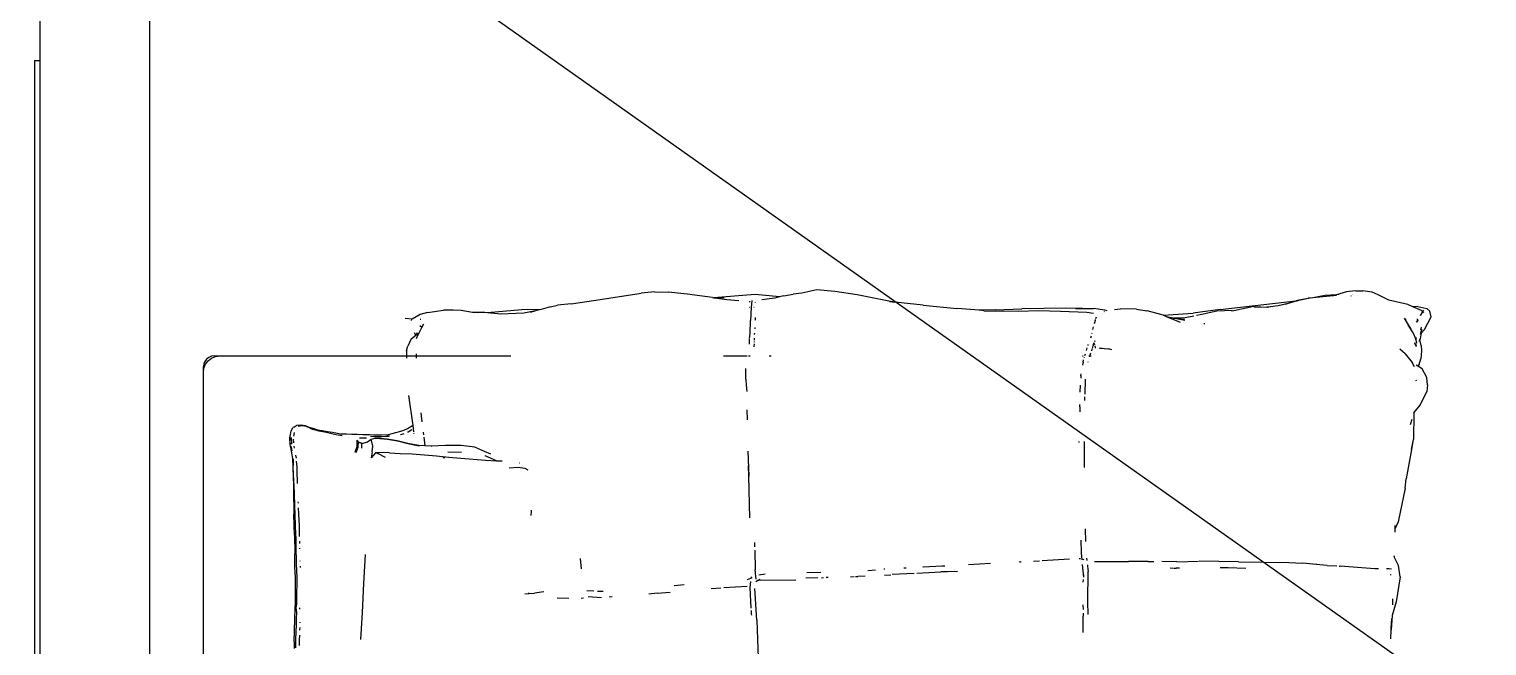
# Model space of a CAD drawing. Header units: millimetres. Extents: x -41292 to 298682, y -22072 to 33155.
# Drawn here: x 33915 to 36568, y -10516 to -9394 of the extents above; entities that cross this region are included whole.
import ezdxf

# ---------------------------------------------------------------- set-up
doc = ezdxf.new("R2010")
doc.units = ezdxf.units.MM
doc.layers.add('벽1', color=2, linetype='Continuous')

# ---------------------------------------------------------------- blocks, each defined once
blk = doc.blocks.new('rmfnasesx')
for p, q in [((61397.9, 7293), (61397.9, 6061)), ((61597.9, 3669), (61597.9, 7081)), ((61387.9, 6061), (61387.9, 4275)), ((61387.9, 6061), (61397.9, 6061)), ((61397.9, 6061), (61397.9, 4275)), ((62364.6, 5618.9), (62417.7, 5626.6)), ((62417.7, 5626.6), (62491.9, 5638.2)), ((62517.2, 5640.2), (62491.9, 5638.2)), ((62517.2, 5640.2), (62542, 5639.9)), ((62575.5, 5636), (62542, 5639.9)), ((62621.8, 5630.1), (62575.5, 5636)), ((62621.8, 5630.1), (62624.2, 5629.8)), ((62624.2, 5629.8), (62623.6, 5629.7)), ((62699.2, 5635.3), (62624.2, 5629.8)), ((62624.2, 5629.8), (62626.3, 5629.5)), ((62625.1, 5629.4), (62626.3, 5629.5)), ((62626.3, 5629.5), (62643.3, 5630.2)), ((62626.3, 5629.5), (62647.9, 5626.5)), ((62642.6, 5630.1), (62643.2, 5630.1)), ((62647.9, 5626.5), (62669.8, 5624.6)), ((62693.3, 5624.8), (62692.5, 5611.9)), ((62743.7, 5631.4), (62699.2, 5635.3)), ((62735.4, 5629.2), (62711.9, 5625.6)), ((62743.7, 5631.4), (62735.4, 5629.2)), ((62751.4, 5633.4), (62743.7, 5631.4)), ((62744, 5631.3), (62743.7, 5631.4)), ((62751.4, 5633.4), (62768.6, 5636.4)), ((62784.7, 5638), (62768.6, 5636.4)), ((62812, 5643.8), (62784.7, 5638)), ((62844.5, 5641.1), (62812, 5643.8)), ((62885.4, 5635.2), (62844.5, 5641.1)), ((62942.7, 5623.2), (62885.4, 5635.2)), ((62953.4, 5621.7), (62942.7, 5623.2)), ((63545.6, 5608.5), (63683.2, 5624)), ((63685.5, 5624.3), (63669.6, 5619.3)), ((63688.8, 5625), (63683.2, 5624)), ((63685.5, 5624.3), (63688.8, 5625)), ((63688.8, 5625), (63706.5, 5628.8)), ((63709.5, 5628.7), (63688.8, 5625)), ((63714.3, 5629.6), (63706.5, 5628.8)), ((63736.5, 5633.6), (63714.3, 5629.6)), ((63751.4, 5633.4), (63714.3, 5629.6)), ((63757.5, 5635.2), (63736.5, 5633.6)), ((63757.5, 5635.2), (63751.4, 5633.4)), ((63757.2, 5634), (63751.4, 5633.4)), ((63775.5, 5640.5), (63757.5, 5635.2)), ((63761.4, 5635.5), (63757.5, 5635.2)), ((63780.1, 5641.3), (63775.5, 5640.5)), ((63792.6, 5642.1), (63780.1, 5641.3)), ((63783.8, 5632.6), (63783.6, 5632.8)), ((63784.8, 5633.6), (63784.5, 5633.7)), ((63786, 5635), (63785.9, 5635.1)), ((63786.4, 5635.4), (63786.2, 5635.5)), ((63792.6, 5642.1), (63805.4, 5642.1)), ((63822, 5640), (63805.4, 5642.1)), ((63832.9, 5635.2), (63822, 5640)), ((63852.7, 5625.5), (63832.9, 5635.2)), ((63887, 5617.5), (63852.7, 5625.5)), ((62089.8, 5599.3), (62075.3, 5590.6)), ((62103.2, 5603), (62089.8, 5599.3)), ((62103.2, 5603), (62132.4, 5606.9)), ((62150.1, 5607), (62132.4, 5606.9)), ((62164.8, 5606.4), (62150.1, 5607)), ((62185, 5602.6), (62164.8, 5606.4)), ((62207.8, 5602.7), (62185, 5602.6)), ((62194.4, 5600.6), (62194.3, 5600.5)), ((62212.5, 5602.2), (62207.8, 5602.7)), ((62275.2, 5607.9), (62212.5, 5602.2)), ((62236.7, 5599.6), (62212.5, 5602.2)), ((62278.5, 5601.8), (62236.7, 5599.6)), ((62310.3, 5608.5), (62275.2, 5607.9)), ((62299.6, 5605.6), (62278.5, 5601.8)), ((62299.6, 5605.6), (62289.9, 5603.1)), ((62310.3, 5608.5), (62299.6, 5605.6)), ((62327.2, 5613), (62310.3, 5608.5)), ((62327.2, 5613), (62340.1, 5616.3)), ((62364.6, 5618.9), (62340.1, 5616.3)), ((62688.3, 5623), (62690.4, 5622.8)), ((62689.7, 5611.9), (62689.1, 5611.9)), ((62692.5, 5611.9), (62691.1, 5588.1)), ((62692.5, 5611.9), (62691.9, 5611.9)), ((62692.9, 5611.9), (62692.5, 5611.9)), ((62697.9, 5611.9), (62697.3, 5611.9)), ((62700.2, 5621.3), (62700.3, 5621.7)), ((62700.3, 5621.7), (62700.3, 5621.9)), ((62953.9, 5621.2), (62944, 5622.4)), ((62953.4, 5621.7), (62944, 5622.4)), ((62958, 5621), (62953.4, 5621.7)), ((62965.4, 5620.7), (62953.4, 5621.7)), ((63005.3, 5615.9), (62965.4, 5620.7)), ((63005.3, 5615.9), (63066.7, 5610.1)), ((63107.8, 5606.8), (63066.7, 5610.1)), ((63107.8, 5606.8), (63106.5, 5606.7)), ((63136.8, 5608), (63107.8, 5606.8)), ((63115.8, 5606.1), (63107.8, 5606.8)), ((63115.8, 5606.1), (63150.2, 5605.5)), ((63136.8, 5608), (63184.8, 5609.7)), ((63179.2, 5604.8), (63150.2, 5605.5)), ((63215.2, 5605.8), (63179.2, 5604.8)), ((63264.7, 5610.9), (63184.8, 5609.7)), ((63255.2, 5604.8), (63215.2, 5605.8)), ((63303.3, 5602.7), (63255.2, 5604.8)), ((63295.2, 5610), (63264.7, 5610.9)), ((63282.8, 5609.8), (63295.2, 5610)), ((63295.2, 5610), (63315.2, 5610.3)), ((63315, 5601), (63303.3, 5602.7)), ((63336, 5607.1), (63315.2, 5610.3)), ((63334.9, 5604.8), (63334.3, 5604.1)), ((63340.1, 5605.6), (63336, 5607.1)), ((63353.2, 5608.2), (63364.3, 5609.5)), ((63393.4, 5609), (63364.3, 5609.5)), ((63393.4, 5609), (63411.9, 5606.1)), ((63412.7, 5606), (63411.9, 5606.1)), ((63437.8, 5599.4), (63412.7, 5606)), ((63441.6, 5597.8), (63437.8, 5599.4)), ((63441.6, 5597.8), (63496.6, 5601.6)), ((63448.2, 5595.1), (63441.6, 5597.8)), ((63545.6, 5608.5), (63496.6, 5601.6)), ((63509, 5598.4), (63502.6, 5597.1)), ((63539.5, 5605.5), (63509, 5598.4)), ((63567.5, 5606.2), (63539.5, 5605.5)), ((63570.7, 5606), (63566.2, 5605.1)), ((63607, 5613.5), (63570.7, 5606)), ((63607, 5613.5), (63632.6, 5612.8)), ((63630.6, 5612.5), (63608.3, 5611.9)), ((63632.6, 5612.8), (63630.6, 5612.5)), ((63631.8, 5612.6), (63630.6, 5612.5)), ((63633.6, 5612.8), (63631.8, 5612.6)), ((63651.3, 5615.2), (63632.6, 5612.8)), ((63632.6, 5612.8), (63633.6, 5612.8)), ((63646.4, 5614.1), (63633.6, 5612.8)), ((63651.3, 5615.2), (63646.4, 5614.1)), ((63669.6, 5619.3), (63651.3, 5615.2)), ((63653.6, 5615.4), (63651.3, 5615.2)), ((63669.6, 5619.3), (63663.7, 5617.4)), ((63896.1, 5613.4), (63887, 5617.5)), ((63905.6, 5613.6), (63896.1, 5613.4)), ((63912, 5606.3), (63896.1, 5613.4)), ((63905.6, 5613.6), (63921.4, 5610.3)), ((63910.1, 5597.2), (63914.3, 5604.2)), ((63910.1, 5597.6), (63912.4, 5602.1)), ((63914.3, 5604.2), (63912, 5606.3)), ((63914.3, 5604.2), (63916, 5607)), ((63916.3, 5602.4), (63915.8, 5602.9)), ((63926.9, 5605.1), (63921.4, 5610.3)), ((63929.6, 5594.8), (63926.9, 5605.1)), ((62075.3, 5590.6), (62062.9, 5591.7)), ((62073.1, 5589.5), (62074.2, 5588.9)), ((62073.1, 5589.5), (62074.3, 5588.7)), ((62075.3, 5590.6), (62073.8, 5589.7)), ((62075.4, 5590.6), (62075.3, 5590.6)), ((62087.2, 5564.4), (62093, 5575.5)), ((62093, 5575.5), (62089.5, 5578.9)), ((62091.3, 5590.3), (62089.9, 5590.1)), ((62093, 5575.5), (62096.6, 5582.2)), ((62690.3, 5564.6), (62691.1, 5588.1)), ((62699.2, 5573.3), (62699.4, 5575.6)), ((62700.2, 5588.8), (62700.3, 5593.7)), ((63314.1, 5571.8), (63315.4, 5576.8)), ((63317, 5582.9), (63317.9, 5586.3)), ((63317.9, 5586.3), (63318, 5586.4)), ((63318.3, 5587.6), (63318, 5587.6)), ((63318.2, 5587.2), (63318.3, 5587.6)), ((63318.3, 5587.6), (63319, 5590)), ((63319.5, 5587.6), (63318.4, 5587.6)), ((63319.5, 5591.8), (63320.5, 5594.9)), ((63319.6, 5587.6), (63319.5, 5587.6)), ((63460.3, 5592.6), (63448.2, 5595.1)), ((63473.3, 5584.7), (63448.2, 5595.1)), ((63460.3, 5592.6), (63461.9, 5592.5)), ((63481.2, 5588.4), (63460.3, 5592.6)), ((63482, 5593), (63461.9, 5592.5)), ((63461.9, 5592.5), (63480.9, 5591)), ((63497.8, 5596.2), (63482, 5593)), ((63517.8, 5582.3), (63516.1, 5582.1)), ((63880.7, 5592.7), (63887.7, 5580.6)), ((63883.3, 5591.6), (63883.4, 5591.6)), ((63883.8, 5590.1), (63883.7, 5590.1)), ((63896.9, 5565.7), (63887.7, 5580.6)), ((63887.7, 5580.6), (63892.3, 5572.6)), ((63902.4, 5585.6), (63903.8, 5587)), ((63903.8, 5585.7), (63903.2, 5584.7)), ((63904, 5590.3), (63903.7, 5590.4)), ((63903.7, 5590.3), (63904, 5590.3)), ((63903.8, 5585.7), (63903.8, 5585.8)), ((63905.3, 5590.2), (63904.1, 5590.3)), ((63904.1, 5590.3), (63905.4, 5590.1)), ((63904.4, 5587.5), (63905.7, 5589.7)), ((63906, 5589.5), (63904.4, 5586.8)), ((63904.4, 5587), (63905.4, 5588.9)), ((63911.6, 5576), (63909.9, 5571.1)), ((63909.9, 5563.7), (63912.8, 5572.6)), ((63911.8, 5565.8), (63912.8, 5572.6)), ((63911.8, 5565.8), (63917.4, 5571.8)), ((63917.4, 5571.8), (63929.6, 5594.8)), ((62073.5, 5555), (62067.7, 5541.8)), ((62073.5, 5555), (62081.8, 5561.5)), ((62081.8, 5561.5), (62079.4, 5565.9)), ((62081.8, 5561.5), (62083.4, 5562.7)), ((62083.3, 5555.6), (62086.4, 5562.7)), ((62084.7, 5565.9), (62083.4, 5562.7)), ((62083.4, 5562.7), (62083.6, 5562.9)), ((62083.6, 5562.9), (62084.7, 5565.9)), ((62083.6, 5562.9), (62084.9, 5563.9)), ((62085.7, 5562.2), (62086.4, 5562.7)), ((62086.4, 5562.7), (62087.2, 5564.4)), ((62086.4, 5562.7), (62086.7, 5562.9)), ((62688.9, 5545.5), (62689.1, 5554.3)), ((62689.2, 5555.3), (62690.3, 5564.6)), ((62697.9, 5541.3), (62698, 5545.7)), ((62698, 5555), (62698.1, 5556.1)), ((62698, 5552.6), (62698, 5555)), ((62698, 5548.7), (62698, 5550.1)), ((62698.4, 5562.8), (62698.5, 5564.8)), ((62698.4, 5562.9), (62698.5, 5564.8)), ((62698.5, 5563), (62698.6, 5565.3)), ((63305.2, 5543.1), (63305.6, 5544.5)), ((63310.4, 5556.7), (63311.2, 5560.2)), ((63312.1, 5564.5), (63312.5, 5565.7)), ((63314.3, 5542), (63315.5, 5546.9)), ((63314.3, 5542), (63316.3, 5546.7)), ((63315.9, 5548.2), (63316.3, 5546.7)), ((63316.3, 5546.7), (63316.4, 5546.8)), ((63316.3, 5546.7), (63316.3, 5546.6)), ((63317, 5544.8), (63317.2, 5544.1)), ((63317.7, 5550), (63318.4, 5551.7)), ((63898.1, 5563.7), (63896.9, 5565.7)), ((63900.9, 5555.9), (63898.1, 5563.7)), ((63899.8, 5548.1), (63899.3, 5545.3)), ((63901.8, 5545.6), (63900.5, 5543.2)), ((63901.8, 5545.6), (63900.8, 5542.6)), ((63900.9, 5555.9), (63901.4, 5557.8)), ((63901.1, 5555.3), (63900.9, 5555.9)), ((63901.6, 5557.7), (63901.1, 5555.3)), ((63901.6, 5553.9), (63901.1, 5555.3)), ((63901.5, 5541.4), (63902.6, 5543.9)), ((63902.3, 5554.7), (63901.6, 5557.7)), ((63902.3, 5554.7), (63901.6, 5553.9)), ((63901.7, 5553.7), (63901.6, 5553.9)), ((63901.7, 5553.7), (63902.3, 5554.7)), ((63901.9, 5553.3), (63901.7, 5553.7)), ((63901.9, 5553.3), (63902.4, 5553.9)), ((63902.8, 5550.7), (63901.9, 5553.3)), ((63902.4, 5554.3), (63902.3, 5554.7)), ((63903.2, 5546.8), (63902.8, 5550.7)), ((63907.6, 5550.6), (63909.1, 5553)), ((63909.1, 5553), (63909, 5553.7)), ((63909.1, 5553), (63910.3, 5554.9)), ((63911.2, 5543), (63909.1, 5553)), ((63909.9, 5563.7), (63911.8, 5565.8)), ((63910.3, 5554.9), (63911.8, 5565.8)), ((61701.3, 5518.2), (61698.1, 5514)), ((61705.4, 5521.3), (61701.3, 5518.2)), ((61704.2, 5515.2), (61710.4, 5520)), ((61710.2, 5523.3), (61705.4, 5521.3)), ((61715.4, 5524), (61710.2, 5523.3)), ((61710.4, 5520), (61717.7, 5523)), ((61715.4, 5524), (61725.4, 5524)), ((61717.7, 5523), (61725.4, 5524)), ((61725.4, 5524), (62065, 5524)), ((62065, 5523), (62064.9, 5520)), ((62065.1, 5533.6), (62065, 5524)), ((62065, 5524), (62082.7, 5524)), ((62065.1, 5533.6), (62067.7, 5541.8)), ((62082.7, 5523), (62082.5, 5520)), ((62082.9, 5527.4), (62082.7, 5524)), ((62082.7, 5524), (62254.8, 5524)), ((62641.9, 5524), (62685.2, 5524)), ((62687.3, 5524), (62690.5, 5524)), ((62697.7, 5540.3), (62697.9, 5541.3)), ((62725.2, 5524), (62728.4, 5524)), ((63295.3, 5524), (63296.4, 5524)), ((63298.3, 5521.1), (63298.6, 5522.3)), ((63299.3, 5524.5), (63300.4, 5527.9)), ((63302.2, 5533.7), (63303.7, 5538.3)), ((63306.9, 5524), (63308.2, 5524)), ((63307.8, 5522.8), (63307.6, 5522.3)), ((63307.8, 5522.8), (63307.8, 5523)), ((63308.2, 5524), (63310.4, 5529.7)), ((63308.2, 5524), (63310.6, 5524)), ((63311.8, 5533.4), (63312.8, 5536)), ((63313.2, 5537.3), (63314.3, 5542)), ((63317.4, 5542.5), (63318.1, 5539.5)), ((63317.5, 5542.5), (63318.2, 5539.5)), ((63318.3, 5538.6), (63318.5, 5537.8)), ((63318.4, 5538.6), (63318.6, 5537.8)), ((63326.1, 5538.2), (63342.7, 5536.7)), ((63340.2, 5536.2), (63326.1, 5538.2)), ((63348.7, 5535.1), (63342.7, 5536.7)), ((63348.7, 5535.1), (63346.8, 5535.3)), ((63882.2, 5527.4), (63872.4, 5535.9)), ((63882.2, 5527.4), (63895.1, 5511.9)), ((63901.6, 5541.1), (63902.7, 5542.8)), ((63907.5, 5508.2), (63910.8, 5518.4)), ((63912, 5533), (63910.8, 5518.4)), ((63911.2, 5543), (63912, 5533)), ((61696.1, 5509.2), (61695.4, 5504)), ((61695.4, 5494), (61695.4, 5504)), ((61695.4, 5494), (61696.4, 5501.8)), ((61695.4, 3854), (61695.4, 5494)), ((61698.1, 5514), (61696.1, 5509.2)), ((61696.4, 5501.8), (61699.4, 5509)), ((61699.4, 5509), (61704.2, 5515.2)), ((62682.7, 5481.6), (62682.7, 5501.3)), ((63292.3, 5487.4), (63292.7, 5491.3)), ((63296.1, 5512.4), (63295, 5507.2)), ((63296.1, 5512.4), (63297.2, 5516.8)), ((63304.9, 5513.2), (63304.8, 5512.7)), ((63899, 5504.2), (63895.1, 5511.9)), ((63905.4, 5505), (63902.2, 5506.9)), ((63907.5, 5508.2), (63905.4, 5505)), ((63913.2, 5500.5), (63905.4, 5505)), ((63921.4, 5484.8), (63913.2, 5500.5)), ((62682.7, 5481.6), (62683.1, 5470.9)), ((62683.1, 5470.9), (62684.6, 5459.4)), ((63290.7, 5458.4), (63291.3, 5470.6)), ((63292.3, 5487.4), (63292, 5483.5)), ((63299.7, 5454.1), (63300.4, 5481.7)), ((63902.8, 5477.7), (63902.1, 5479.5)), ((63923.1, 5471.4), (63921.4, 5484.8)), ((63923.1, 5471.4), (63921.7, 5459.1)), ((62068.9, 5451.6), (62076.3, 5397.1)), ((63290.7, 5457.8), (63290.7, 5458.4)), ((63299.4, 5442.7), (63299.6, 5449.3)), ((63909.5, 5434.1), (63921.7, 5459.1)), ((62091.3, 5420.1), (62093.2, 5403.9)), ((62684.6, 5425.7), (62684.8, 5407.4)), ((63290.4, 5431), (63290.1, 5422.2)), ((63290.4, 5431), (63290.4, 5435.5)), ((63898.2, 5420.1), (63897.3, 5371.9)), ((63898.2, 5420.1), (63909.5, 5434.1)), ((61852.8, 5375.2), (61854.9, 5386.8)), ((61854.9, 5386.8), (61858.4, 5393.4)), ((61859.9, 5394.6), (61858.4, 5393.4)), ((61860.7, 5384.7), (61859.5, 5378.2)), ((61859.9, 5394.6), (61865.4, 5398.2)), ((61865.4, 5398.2), (61873.3, 5398.8)), ((61875.8, 5396.5), (61867.8, 5395.4)), ((61873.3, 5398.8), (61880.6, 5397.1)), ((61882.9, 5395.6), (61875.8, 5396.5)), ((61880.6, 5397.1), (61887.2, 5394.6)), ((61889.8, 5392.3), (61882.9, 5395.6)), ((61887.2, 5394.6), (61896.2, 5391.7)), ((61889.8, 5392.3), (61895.4, 5390.1)), ((61893.3, 5390.7), (61889.8, 5392.3)), ((61906.1, 5387), (61895.4, 5390.1)), ((61896.2, 5391.7), (61903.3, 5389.7)), ((61903.3, 5389.7), (61911.6, 5388.3)), ((61918.6, 5384.4), (61906.1, 5387)), ((61911.6, 5388.3), (61921.4, 5386.5)), ((61921.4, 5386.5), (61930.3, 5385.1)), ((61930.3, 5385.1), (61936.5, 5383.8)), ((62045.5, 5384.4), (62054.5, 5386.8)), ((62054.5, 5386.8), (62060.5, 5389.1)), ((62060.5, 5389.1), (62067.1, 5392)), ((62067, 5385.7), (62067.9, 5386.1)), ((62067.1, 5392), (62075.9, 5397.1)), ((62067.9, 5386.1), (62074.8, 5390)), ((62075.9, 5397.1), (62076.3, 5397.1)), ((62076.3, 5397.1), (62077.8, 5385.8)), ((62095.5, 5385.3), (62096.2, 5380.1)), ((63894.5, 5408.2), (63891.4, 5398.5)), ((61853.2, 5363), (61852.8, 5375.2)), ((61855.5, 5351.4), (61853.2, 5363)), ((61854.1, 5370.5), (61854.5, 5375.5)), ((61854.3, 5365.2), (61854.6, 5363.1)), ((61855.2, 5359.3), (61855.3, 5357.9)), ((61855.9, 5375), (61855.9, 5375.4)), ((61856.2, 5363.4), (61855.9, 5375)), ((61856.3, 5363.3), (61856.2, 5363.4)), ((61859, 5372.5), (61859.2, 5365.9)), ((61860.1, 5359.7), (61860.8, 5356)), ((61929.2, 5382.3), (61918.6, 5384.4)), ((61939.7, 5380), (61929.2, 5382.3)), ((61936.5, 5383.8), (61944.7, 5382.4)), ((61940.7, 5380.1), (61948, 5379)), ((61944.7, 5382.4), (61955.9, 5382)), ((61955.9, 5382), (61965.8, 5381.7)), ((61959.6, 5375.7), (61959.8, 5375.7)), ((61965.8, 5381.7), (61975.1, 5381.5)), ((61971.7, 5349.1), (61975.2, 5359.1)), ((61973.3, 5348.2), (61975.2, 5359.1)), ((61975.1, 5381.5), (61985.7, 5381)), ((61975.2, 5359.1), (61975.4, 5370.4)), ((61977.6, 5367.6), (61975.4, 5370.4)), ((61977.3, 5358.7), (61975.4, 5370.4)), ((61977.2, 5357.6), (61977.3, 5358.7)), ((61977.3, 5358.7), (61977.6, 5367.6)), ((61977.4, 5357.7), (61977.3, 5358.7)), ((61977.4, 5357.7), (61977.6, 5367.6)), ((61977.6, 5367.6), (61977.6, 5367.6)), ((61977.6, 5367.6), (61978.4, 5367.2)), ((61984.2, 5364.8), (61978.4, 5367.2)), ((61978.4, 5367.2), (61984, 5364.7)), ((61979.7, 5375.1), (61985.4, 5374.8)), ((61983.7, 5356.1), (61984, 5364.7)), ((61984, 5364.7), (61984.2, 5364.8)), ((61984.2, 5364.8), (61993.9, 5367.7)), ((61985.4, 5374.8), (61991, 5375)), ((61985.7, 5381), (61991.3, 5381.2)), ((61991, 5375), (61992.1, 5374.9)), ((61991.3, 5381.2), (61997.6, 5381)), ((61993.9, 5367.7), (62000.7, 5372.5)), ((61997.6, 5381), (62005.6, 5380.5)), ((61999.5, 5377.7), (62005.5, 5377.4)), ((61999.5, 5377.7), (62005.5, 5377.4)), ((62000.7, 5372.5), (62008.1, 5374.4)), ((62003.6, 5360), (62000.7, 5372.5)), ((62002.8, 5349.7), (62003.6, 5360)), ((62005.5, 5377.4), (62019.8, 5377.1)), ((62005.5, 5377.4), (62019.8, 5377.1)), ((62005.6, 5380.5), (62019.8, 5380.2)), ((62008.1, 5374.4), (62014.7, 5374)), ((62016.4, 5373.9), (62014.7, 5374)), ((62014.7, 5374), (62016.5, 5373.8)), ((62029.8, 5372.5), (62016.4, 5373.9)), ((62016.5, 5373.8), (62030.4, 5372.3)), ((62017.6, 5374.1), (62019.2, 5374)), ((62019.8, 5380.2), (62031.9, 5381.2)), ((62019.8, 5377.1), (62032, 5378.1)), ((62019.8, 5377.1), (62030.3, 5377.9)), ((62032, 5378.1), (62027.6, 5377.4)), ((62030.3, 5377.9), (62027.6, 5377.4)), ((62048.2, 5369.5), (62029.8, 5372.5)), ((62034.1, 5378.7), (62030.3, 5377.9)), ((62030.3, 5377.9), (62032, 5378.1)), ((62030.4, 5372.3), (62048.6, 5369.3)), ((62031.9, 5381.2), (62038.9, 5382.7)), ((62032, 5378.1), (62034.1, 5378.5)), ((62038.9, 5382.7), (62045.5, 5384.4)), ((62067.4, 5364.7), (62048.2, 5369.5)), ((62048.6, 5369.3), (62067.6, 5364.6)), ((62053.9, 5380.4), (62055, 5380.7)), ((62055, 5380.7), (62060.8, 5382.9)), ((62087.7, 5360.8), (62067.4, 5364.7)), ((62067.6, 5364.6), (62087.8, 5360.6)), ((62078, 5384.1), (62078.2, 5382.6)), ((62098.7, 5360.3), (62087.7, 5360.8)), ((62096.7, 5375.9), (62097.2, 5371.5)), ((62097.2, 5371.5), (62098.7, 5360.3)), ((62110.4, 5359.9), (62098.7, 5360.3)), ((62110.1, 5359.7), (62110.5, 5359.7)), ((62136.3, 5360.7), (62110.4, 5359.9)), ((62136, 5360.5), (62136.3, 5360.5)), ((62164.7, 5360.9), (62136.3, 5360.7)), ((62189.5, 5357.8), (62164.7, 5360.9)), ((63288.9, 5366.3), (63288.9, 5368.5)), ((63298.1, 5368.3), (63297.9, 5320.7)), ((63893.7, 5353.7), (63897.3, 5371.9)), ((63896.2, 5368.2), (63893.7, 5353.7)), ((61855.3, 5357.9), (61856.5, 5351.3)), ((61858.2, 5337), (61855.5, 5351.4)), ((61859, 5322), (61858.2, 5337)), ((61859.2, 5330.4), (61858.8, 5336.9)), ((61859.3, 5327.5), (61859.2, 5336.3)), ((61859.2, 5330.4), (61859.2, 5336.3)), ((61863.2, 5343.4), (61864.2, 5338)), ((61864.5, 5332.5), (61865.2, 5321.9)), ((61973.3, 5348.2), (61977.4, 5357.7)), ((62002.8, 5349.7), (62000.6, 5338.7)), ((62009, 5348.5), (62000.6, 5338.7)), ((62009, 5348.5), (62009.4, 5348.3)), ((62009.4, 5348.5), (62009, 5348.5)), ((62009.4, 5348.3), (62009.4, 5348.5)), ((62034, 5347.5), (62009.4, 5348.5)), ((62009.4, 5348.3), (62014, 5346)), ((62026.9, 5339.2), (62014, 5346)), ((62034, 5347.5), (62053.8, 5346.7)), ((62053.8, 5346.7), (62075.3, 5345.6)), ((62075.3, 5345.6), (62097.6, 5344.1)), ((62097.6, 5344.1), (62119.8, 5342.1)), ((62119.8, 5342.1), (62141.9, 5339.9)), ((62134.8, 5338.6), (62131.2, 5338.8)), ((62140.1, 5349.3), (62165.2, 5348.7)), ((62141.9, 5339.9), (62164, 5338.1)), ((62164, 5338.1), (62186.2, 5336.3)), ((62186.2, 5336.3), (62208.6, 5334.3)), ((62189.6, 5357.8), (62189.5, 5357.8)), ((62189.6, 5357.8), (62189.7, 5357.8)), ((62189.7, 5357.8), (62206.1, 5350.6)), ((62206.1, 5350.6), (62217.9, 5346)), ((62228.6, 5333.1), (62208.2, 5342)), ((62208.6, 5334.3), (62228.6, 5333.1)), ((62228.6, 5333.1), (62238.9, 5333.3)), ((62686, 5350.9), (62687.7, 5305)), ((63893.7, 5353.7), (63884.2, 5300.4)), ((61858.9, 5318.7), (61859.1, 5321.7)), ((61859.2, 5305.5), (61858.9, 5318.7)), ((61859, 5322), (61859.2, 5325.7)), ((61859.1, 5321.7), (61859, 5322)), ((61859.3, 5309.1), (61859.1, 5321.7)), ((61859.3, 5327.5), (61859.2, 5330.4)), ((61859.2, 5325.7), (61859.2, 5330.4)), ((61859.9, 5286.7), (61859.2, 5305.5)), ((61859.8, 5297.6), (61859.3, 5309.1)), ((61865.2, 5321.9), (61865.4, 5309.3)), ((61865.4, 5309.3), (61865.9, 5297.9)), ((62251.9, 5320.6), (62268.1, 5321.4)), ((62268.1, 5321.4), (62280.3, 5319.9)), ((62270.9, 5329.4), (62270.5, 5329.5)), ((62270.9, 5329.4), (62271.2, 5329.3)), ((62280.3, 5319.9), (62285.9, 5316.9)), ((62687.7, 5305), (62687.2, 5323.9)), ((62689.8, 5229.3), (62687.7, 5305)), ((61860.4, 5286.3), (61859.8, 5297.6)), ((61860.2, 5273.8), (61859.9, 5286.7)), ((61860.3, 5279.2), (61860.2, 5273.8)), ((61860.3, 5269.9), (61860.3, 5279.2)), ((61861.1, 5274.8), (61860.4, 5286.3)), ((61865.9, 5297.9), (61866.2, 5291.8)), ((63882.3, 5283.3), (63869.8, 5222.1)), ((63882.3, 5283.3), (63884.2, 5300.4)), ((61860.1, 5257.7), (61860, 5253.6)), ((61860, 5253.6), (61860.1, 5235.9)), ((61860.2, 5273.8), (61860.1, 5257.7)), ((61860.1, 5257.7), (61860.3, 5269.9)), ((61860.3, 5269.9), (61860.2, 5273.8)), ((61861.7, 5250.4), (61861.1, 5274.8)), ((61867.6, 5258.2), (61867.7, 5255.8)), ((61860.8, 5215.2), (61860.1, 5235.9)), ((61862.3, 5236.3), (61861.7, 5250.4)), ((61863.3, 5213.9), (61862.3, 5236.3)), ((61867.9, 5247.4), (61868.4, 5236.6)), ((61868.4, 5236.6), (61869.5, 5214.2)), ((62291.7, 5233.7), (62292.3, 5241)), ((62292.3, 5241), (62292.4, 5243.6)), ((61861.1, 5198.1), (61860.8, 5215.2)), ((61863.7, 5200.8), (61863.3, 5213.9)), ((61864.1, 5190.3), (61863.7, 5200.8)), ((61869.5, 5214.2), (61869.8, 5201)), ((61869.8, 5201), (61870, 5195.6)), ((63301.3, 5186.5), (63300.8, 5209.1)), ((63863.3, 5215.6), (63863.5, 5208.5)), ((63869.8, 5222.1), (63863.5, 5208.5)), ((63863.5, 5208.5), (63863.6, 5203.3)), ((61861.1, 5198.1), (61861.6, 5163.9)), ((61864.4, 5179.6), (61864.1, 5190.3)), ((61864.5, 5168.5), (61864.4, 5179.6)), ((61870.4, 5187), (61870.5, 5182.7)), ((61870.6, 5174.3), (61870.6, 5172.8)), ((62698.1, 5184.3), (62698.4, 5176.7)), ((63293, 5165.5), (63292.4, 5188.7)), ((61862.1, 5144.4), (61861.6, 5163.9)), ((61864.6, 5156.2), (61864.5, 5168.5)), ((61865.1, 5144.9), (61864.6, 5156.2)), ((61871, 5151.4), (61871, 5150.6)), ((61987.6, 5109.8), (61990.5, 5162.5)), ((62383.2, 5136.9), (62381.7, 5155.7)), ((62698.6, 5170.8), (62699.7, 5135)), ((63127.6, 5146.3), (63087.5, 5143.7)), ((63182.3, 5149.3), (63179.6, 5148.8)), ((63182.3, 5149.3), (63183.6, 5149.3)), ((63206.2, 5150.7), (63217.1, 5151.4)), ((63221.9, 5151.7), (63271.2, 5154.7)), ((63288.8, 5155.6), (63290.6, 5155.7)), ((63290.6, 5155.7), (63291.5, 5155.4)), ((63294.3, 5152.7), (63293, 5165.5)), ((63295.5, 5154.1), (63297.5, 5153.4)), ((63302.7, 5156.2), (63303.2, 5151.8)), ((63317, 5149.8), (63379, 5150.1)), ((63414.6, 5150.1), (63379, 5150.1)), ((63414.6, 5150.1), (63425, 5149.9)), ((63466.7, 5149.2), (63439.5, 5149.7)), ((63466.7, 5149.2), (63506, 5150.8)), ((63579, 5149.4), (63507.7, 5150.8)), ((63579, 5149.4), (63670.3, 5148)), ((63670.3, 5148), (63696, 5146.9)), ((63720.4, 5144.6), (63696, 5146.9)), ((63862.1, 5160.4), (63862.2, 5158.7)), ((63862.2, 5158.7), (63862.1, 5158.9)), ((63862.1, 5158.2), (63862.3, 5157.9)), ((63862.2, 5158.7), (63862.3, 5157.9)), ((63870.3, 5142.9), (63862.2, 5158.7)), ((61862.6, 5125.8), (61862.1, 5144.4)), ((61862.6, 5125.8), (61862.5, 5065.3)), ((61865.7, 5133.6), (61865.1, 5144.9)), ((61866, 5121.1), (61865.7, 5133.6)), ((61865.9, 5107.1), (61866, 5121.1)), ((61871.4, 5141.7), (61871.5, 5138.8)), ((62692.3, 5119.6), (62691.2, 5119.1)), ((62692.3, 5119.6), (62692.6, 5122.2)), ((62692.3, 5119.4), (62692.3, 5119.6)), ((62694.2, 5120.4), (62693.7, 5120.2)), ((62700.8, 5123.1), (62699.7, 5135)), ((62701.2, 5117.8), (62700.8, 5123.1)), ((62706.2, 5126), (62717.8, 5127.6)), ((62813.8, 5120.2), (62791.7, 5119.5)), ((62818.9, 5130), (62793.7, 5129.5)), ((62823.9, 5120), (62820.1, 5119.6)), ((62832.3, 5120.7), (62828.4, 5120.6)), ((62832.3, 5120.7), (62829.4, 5120.5)), ((62872.9, 5122.2), (62879.7, 5122.4)), ((62882, 5122.4), (62886.6, 5122.5)), ((62899.6, 5123.1), (62886.6, 5122.5)), ((62904.7, 5133.7), (62918.3, 5135.1)), ((62933.8, 5136.6), (62935.2, 5136.7)), ((62935.1, 5125.4), (62946.3, 5126)), ((62989.1, 5128.4), (62948.8, 5126.2)), ((62970.1, 5138.5), (62974.2, 5138.7)), ((62993.5, 5128.6), (63037.4, 5131)), ((63004.8, 5140.3), (63004.9, 5140.3)), ((63004.9, 5140.3), (63039.8, 5142.1)), ((63037.4, 5131), (63062.1, 5132.4)), ((63067.9, 5131.7), (63037.4, 5131)), ((63039.8, 5142.1), (63044.4, 5142.2)), ((63297.5, 5121.6), (63295.2, 5144.5)), ((63297.5, 5121.6), (63297.3, 5126)), ((63304, 5144.2), (63304.3, 5141.6)), ((63304.3, 5141.6), (63304.9, 5141.5)), ((63304.3, 5141.6), (63305.4, 5132)), ((63304.9, 5076.9), (63305.4, 5132)), ((63454.8, 5138.4), (63459.9, 5138.1)), ((63461.1, 5138.1), (63465.6, 5137.8)), ((63471.7, 5138.1), (63465.6, 5137.8)), ((63545.5, 5139.1), (63560.2, 5138.8)), ((63560.2, 5138.8), (63592.3, 5138)), ((63720.4, 5145.5), (63720.4, 5144.6)), ((63740.3, 5142.7), (63720.4, 5144.6)), ((63740.3, 5142.7), (63758.2, 5141.9)), ((63762.3, 5141.7), (63764, 5141.6)), ((63827, 5136.6), (63764, 5141.6)), ((63833.6, 5136.5), (63827, 5136.6)), ((63853, 5136.4), (63848.1, 5136.4)), ((63853, 5136.4), (63852.8, 5136.8)), ((63857.2, 5136.3), (63853, 5136.4)), ((63855.4, 5125.9), (63854.8, 5125.9)), ((63855.4, 5126.2), (63855.4, 5125.9)), ((63855.4, 5125.9), (63855.5, 5125.2)), ((63855.5, 5125.9), (63855.4, 5125.9)), ((63873.4, 5122), (63865.8, 5076.9)), ((63873.4, 5122), (63870.3, 5142.9)), ((61865.6, 5094.6), (61865.9, 5107.1)), ((61865.8, 5081.9), (61865.6, 5094.6)), ((61984.7, 5057.2), (61987.6, 5109.8)), ((62287.8, 5092.2), (62287.9, 5093.2)), ((62315, 5094.6), (62298.1, 5092.2)), ((62393.2, 5097.1), (62405.7, 5096.6)), ((62412.3, 5096.3), (62423, 5095.9)), ((62521.4, 5092.1), (62544.7, 5094.4)), ((62552.3, 5106.5), (62570.3, 5108.2)), ((62637.3, 5101.4), (62619.7, 5100.2)), ((62684.8, 5104.8), (62642.5, 5101.8)), ((62691.1, 5119), (62685.2, 5116.4)), ((62690.5, 5102.9), (62691.7, 5113.6)), ((62692.5, 5065), (62690.5, 5102.9)), ((62702.8, 5043.3), (62698.6, 5100.6)), ((62705.5, 5115.8), (62700.6, 5112.7)), ((62705.5, 5115.8), (62708.5, 5117.7)), ((62705.5, 5115.8), (62773.5, 5116.9)), ((63296.5, 5112.5), (63296.7, 5117)), ((61862.5, 5065.3), (61862.6, 5069.5)), ((61864.2, 5065.4), (61865.8, 5072.3)), ((61865.8, 5072.3), (61865.8, 5081.9)), ((62280.3, 5090.9), (62287.8, 5091.5)), ((62287.8, 5091.5), (62287.8, 5092.2)), ((62287.8, 5091.5), (62298.1, 5092.2)), ((62287.8, 5091.1), (62287.8, 5091.5)), ((62360.7, 5082.7), (62339.5, 5083.1)), ((62383, 5083.4), (62387.3, 5083.8)), ((62395.8, 5086.1), (62419.8, 5084.5)), ((62439.2, 5085.5), (62433.8, 5085.1)), ((62521.4, 5092.1), (62506, 5090.8)), ((63295.9, 5071.3), (63296.2, 5062.9)), ((63305.3, 5053.6), (63304.9, 5076.9)), ((63865.8, 5076.9), (63858.6, 5051.9)), ((63859.8, 5070.9), (63859.9, 5081.8)), ((61860.8, 5004), (61862.5, 5065.3)), ((61865.3, 5057.2), (61864.2, 5065.4)), ((61864.7, 5046.5), (61865.3, 5057.2)), ((61865, 5034.3), (61864.7, 5046.5)), ((61870.6, 5065.9), (61870.4, 5065.1)), ((61870.4, 5065.1), (61870.6, 5063.2)), ((61871, 5039.9), (61871, 5038.6)), ((61982.2, 5008.3), (61984.7, 5057.2)), ((62693, 5054.7), (62692.7, 5061)), ((62693.2, 5052.2), (62693, 5054.7)), ((62702.8, 5043.3), (62706.1, 4941.1)), ((63296.4, 5055.9), (63296.6, 5050.5)), ((63296.5, 5021), (63296.6, 5050.5)), ((63858.6, 5051.9), (63856.8, 5025.6)), ((63856.9, 5029.1), (63857.9, 5045.9)), ((61863.8, 5007.5), (61864.1, 5022.4)), ((61864.1, 5022.4), (61865, 5034.3)), ((61870.1, 5015.8), (61869.9, 5007.4)), ((61870.8, 5029.7), (61870.4, 5024.8)), ((63856.3, 5009.5), (63856.8, 5025.6)), ((63856.8, 5025.6), (63856.9, 5029.1)), ((61860.8, 5004), (61860.5, 4991.8)), ((61863.6, 4992.7), (61863.8, 5007.5)), ((61869.9, 5007.4), (61869.8, 4997))]:
    blk.add_line(p, q)

msp = doc.modelspace()

# ---------------------------------------------------------------- linework, layer by layer
msp.add_lwpolyline([(21289.27, 153.15), (42289.27, -14696.85)])
at = {"layer": '벽1'}
for p, q in [((33934.67, -8219.42), (33934.67, -11969.42)), ((34134.67, -11969.42), (34134.67, -8419.42))]:
    msp.add_line(p, q, dxfattribs=at)

# ---------------------------------------------------------------- block references
msp.add_blockref('rmfnasesx', (-27463.27, -15512.43))

doc.saveas('drawing.dxf')
